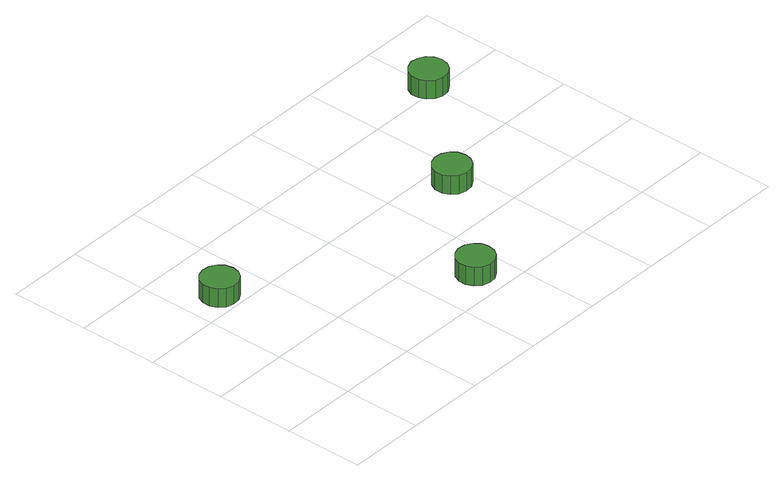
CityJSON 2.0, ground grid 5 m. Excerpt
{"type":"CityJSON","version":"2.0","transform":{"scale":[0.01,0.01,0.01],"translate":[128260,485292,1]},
"CityObjects":{
"tree1":{"type":"SolitaryVegetationObject","attributes":{"function":"something"},"geometry":[{"type":"MultiSurface","lod":"1","boundaries":[[[0,1,2,3,4,5,6,7,8,9,10,11,12,13,14]],[[15,16,17,18,19,20,21,22,23,24,25,26,27,28,29]],[[0,29,28,1]],[[1,28,27,2]],[[2,27,26,3]],[[3,26,25,4]],[[4,25,24,5]],[[5,24,23,6]],[[6,23,22,7]],[[7,22,21,8]],[[8,21,20,9]],[[9,20,19,10]],[[10,19,18,11]],[[11,18,17,12]],[[12,17,16,13]],[[13,16,15,14]],[[14,15,29,0]]]}]},
"tree2":{"type":"SolitaryVegetationObject","attributes":{"function":"something"},"geometry":[{"type":"MultiSurface","lod":"1","boundaries":[[[30,31,32,33,34,35,36,37,38,39,40,41,42,43,44]],[[45,46,47,48,49,50,51,52,53,54,55,56,57,58,59]],[[30,59,58,31]],[[31,58,57,32]],[[32,57,56,33]],[[33,56,55,34]],[[34,55,54,35]],[[35,54,53,36]],[[36,53,52,37]],[[37,52,51,38]],[[38,51,50,39]],[[39,50,49,40]],[[40,49,48,41]],[[41,48,47,42]],[[42,47,46,43]],[[43,46,45,44]],[[44,45,59,30]]]}]},
"tree3":{"type":"SolitaryVegetationObject","attributes":{"function":"something"},"geometry":[{"type":"MultiSurface","lod":"1","boundaries":[[[60,61,62,63,64,65,66,67,68,69,70,71,72,73,74]],[[75,76,77,78,79,80,81,82,83,84,85,86,87,88,89]],[[60,89,88,61]],[[61,88,87,62]],[[62,87,86,63]],[[63,86,85,64]],[[64,85,84,65]],[[65,84,83,66]],[[66,83,82,67]],[[67,82,81,68]],[[68,81,80,69]],[[69,80,79,70]],[[70,79,78,71]],[[71,78,77,72]],[[72,77,76,73]],[[73,76,75,74]],[[74,75,89,60]]]}]},
"tree4":{"type":"SolitaryVegetationObject","attributes":{"function":"something"},"geometry":[{"type":"MultiSurface","lod":"1","boundaries":[[[90,91,92,93,94,95,96,97,98,99,100,101,102,103,104]],[[105,106,107,108,109,110,111,112,113,114,115,116,117,118,119]],[[90,119,118,91]],[[91,118,117,92]],[[92,117,116,93]],[[93,116,115,94]],[[94,115,114,95]],[[95,114,113,96]],[[96,113,112,97]],[[97,112,111,98]],[[98,111,110,99]],[[99,110,109,100]],[[100,109,108,101]],[[101,108,107,102]],[[102,107,106,103]],[[103,106,105,104]],[[104,105,119,90]]]}]}
},
"vertices":[
[275,1075,211],[265,1123,211],[237,1162,211],[195,1186,211],[146,1191,211],[100,1176,211],[64,1144,211],[45,1100,211],[45,1051,211],[64,1007,211],[100,974,211],[146,959,211],[195,964,211],[237,989,211],[265,1028,211],[265,1028,86],[237,989,86],[195,964,86],[146,959,86],[100,974,86],[64,1007,86],[45,1051,86],[45,1100,86],[64,1144,86],[100,1176,86],[146,1191,86],[195,1186,86],[237,1162,86],[265,1123,86],[275,1075,86],
[1360,135,208],[1350,182,208],[1322,221,208],[1280,246,208],[1231,251,208],[1185,236,208],[1149,203,208],[1130,159,208],[1130,111,208],[1149,66,208],[1185,34,208],[1231,19,208],[1280,24,208],[1322,48,208],[1350,87,208],[1350,87,83],[1322,48,83],[1280,24,83],[1231,19,83],[1185,34,83],[1149,66,83],[1130,111,83],[1130,159,83],[1149,203,83],[1185,236,83],[1231,251,83],[1280,246,83],[1322,221,83],[1350,182,83],[1360,135,83],
[1984,844,162],[1974,891,162],[1945,930,162],[1903,954,162],[1855,959,162],[1809,944,162],[1773,912,162],[1753,868,162],[1753,819,162],[1773,775,162],[1809,743,162],[1855,728,162],[1903,733,162],[1945,757,162],[1974,796,162],[1974,796,37],[1945,757,37],[1903,733,37],[1855,728,37],[1809,743,37],[1773,775,37],[1753,819,37],[1753,868,37],[1773,912,37],[1809,944,37],[1855,959,37],[1903,954,37],[1945,930,37],[1974,891,37],[1984,844,37],
[2608,1552,142],[2598,1600,142],[2569,1639,142],[2527,1663,142],[2479,1668,142],[2433,1653,142],[2397,1621,142],[2377,1577,142],[2377,1528,142],[2397,1484,142],[2433,1451,142],[2479,1436,142],[2527,1441,142],[2569,1466,142],[2598,1505,142],[2598,1505,17],[2569,1466,17],[2527,1441,17],[2479,1436,17],[2433,1451,17],[2397,1484,17],[2377,1528,17],[2377,1577,17],[2397,1621,17],[2433,1653,17],[2479,1668,17],[2527,1663,17],[2569,1639,17],[2598,1600,17],[2608,1552,17]
]}
